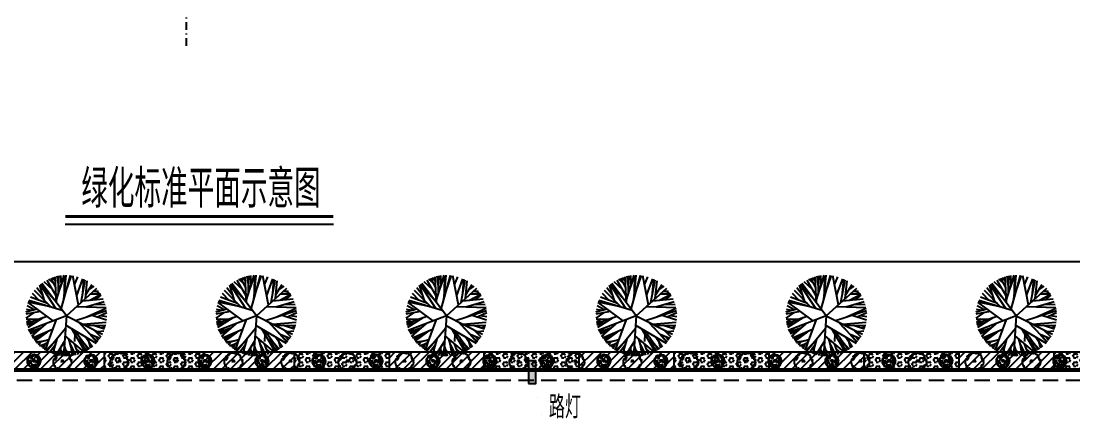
# Model space of a CAD drawing. Extents: x 941299 to 942979, y 2579300 to 2579597.
# Drawn here: x 942757 to 942895.4, y 2579442.2 to 2579494.8 of the extents above; entities that cross this region are included whole.
import ezdxf

# ---------------------------------------------------------------- set-up
doc = ezdxf.new("R2010")
doc.units = 0
doc.linetypes.add('DASHDOT', pattern=[1, 0.5, -0.25, 0, -0.25])
doc.linetypes.add('HIDDEN', pattern=[0.375, 0.25, -0.125])
doc.layers.get('0').update_dxf_attribs({"linetype": 'CONTINUOUS'})
for name, color, linetype in [('2', 2, 'HIDDEN'), ('fz', 7, 'CONTINUOUS'), ('家具小品', 12, 'CONTINUOUS'), ('尺寸标注', 2, 'CONTINUOUS'), ('文字', 7, 'CONTINUOUS'), ('绿化工程', 3, 'CONTINUOUS'), ('路缘石', 37, 'CONTINUOUS')]:
    doc.layers.add(name, color=color, linetype=linetype)
doc.styles.get("Standard").update_dxf_attribs({"font": 'simplex1.shx', "width": 0.7, "bigfont": 'hztxt.shx'})
pattern_1 = [(142.3172852, (94.9497488, -117.595341), (-0.00091693247, -0.001187111977), [])]

# ---------------------------------------------------------------- blocks, each defined once
blk = doc.blocks.new('qf')
at = {"layer": '绿化工程'}
for p, q in [((0, 0), (-3.21, 4.25)), ((-1.81, 3.45), (-2.92, 4.46)), ((-1.34, 2.61), (-2.52, 4.69)), ((-1.64, 4.19), (-2.31, 4.8)), ((-1.4, 3.71), (-2.02, 4.93)), ((-1.81, 4.52), (-1.73, 5.04)), ((-1.45, 4.61), (-1.58, 5.09)), ((-1.29, 1.7), (-1.47, 5.12)), ((-1.31, 2.09), (-0.28, 5.32)), ((-1.01, 3.83), (-1.21, 5.19)), ((-1.03, 2.97), (-0.99, 5.23)), ((-0.85, 3.51), (-0.21, 5.31)), ((-0.66, 4.12), (-0.71, 5.28)), ((-0.67, 0.88), (0.54, 5.3)), ((-0.33, 2.13), (-0.03, 5.33)), ((-0.24, 3.04), (-0.21, 5.31)), ((-0.05, 3.15), (0.69, 5.28)), ((1.6, 1.45), (0.84, 5.26)), ((1.08, 4.05), (1.52, 5.11)), ((1.36, 2.64), (2.19, 4.86)), ((1.93, 1.74), (2.46, 4.73)), ((2.15, 2.98), (2.31, 4.8)), ((2.5, 2.25), (2.74, 4.57)), ((-3.58, 2.01), (-4.44, 2.94)), ((-2.06, 1.16), (-4.17, 3.31)), ((-3.08, 2.61), (-3.87, 3.66)), ((-2.89, 2), (-3.51, 4)), ((-1.37, 0.95), (-3.42, 4.08)), ((-1.5, 1.99), (-3.4, 4.1)), ((0, 0), (4.02, 3.63)), ((2.55, 2.8), (3.41, 4.09)), ((2.96, 3.41), (3.66, 3.87)), ((3.07, 2.04), (4.52, 2.82)), ((3.17, 2.86), (4.49, 2.86)), ((3.51, 3.17), (4.2, 3.27)), ((3.77, 2.86), (4.33, 3.1)), ((-1.74, -0.68), (-5.03, 1.75)), ((-2.06, 1.16), (-5.01, 1.8)), ((-0.53, 0.7), (-4.93, 2.02)), ((-2.49, 1.6), (-4.73, 2.45)), ((2.16, 1.95), (4.84, 2.22)), ((2.58, 1.18), (4.99, 1.87)), ((3.71, 1.5), (5.11, 1.49)), ((3.79, 2.11), (4.58, 2.71)), ((-3.42, 0.57), (-5.32, 0.21)), ((-4.33, 0.39), (-5.32, -0.33)), ((-3.85, 0.88), (-5.31, 0.47)), ((-4.55, 0.69), (-5.26, 0.82)), ((-4.22, 0.78), (-5.16, 1.31)), ((0, 0), (-5.01, -1.96)), ((0, 0), (-0.38, -5.32)), ((0, 0), (4.75, -2.42)), ((1.22, -0.62), (5.28, 0.69)), ((1.36, 1.23), (5.22, 1.07)), ((2.58, -0.18), (5.24, 0.98)), ((3.38, 0.07), (5.3, -0.53)), ((4.08, -0.15), (5.31, 0.41)), ((4.5, 0.04), (5.33, -0.12)), ((-3.58, -0.44), (-5.3, -0.49)), ((-4.63, -0.47), (-5.26, -0.83)), ((-2.54, -0.09), (-5.23, -1.01)), ((-4.15, -0.95), (-5.18, -1.24)), ((-3.09, -0.28), (-5.09, -1.56)), ((-2.7, -1.06), (-4.59, -2.71)), ((-1.33, -0.52), (-2.82, -4.52)), ((-0.09, -1.25), (3.92, -3.6)), ((1.62, -0.83), (4.08, -3.42)), ((2.17, -1.11), (5.26, -0.83)), ((2.52, -1.28), (5.18, -1.23)), ((3.56, -1.26), (5.03, -1.74)), ((-4.3, -1.68), (-4.89, -2.12)), ((-3.39, -1.65), (-4.85, -2.2)), ((-3.75, -1.97), (-4.75, -2.4)), ((-4.25, -2.41), (-4.52, -2.81)), ((-1.82, -1.83), (-4.44, -2.94)), ((-2.9, -2.29), (-4.29, -3.15)), ((-2.47, -2.11), (-4.13, -3.37)), ((-0.12, -1.69), (-2.56, -4.67)), ((-0.19, -2.67), (2.33, -4.79)), ((0.69, -1.7), (2.45, -4.67)), ((1.1, -2.4), (1.08, -3.4)), ((1.14, -1.97), (2.91, -4.46)), ((2.29, -1.53), (4.01, -3.5)), ((3.13, -2.42), (4.43, -2.97)), ((3.51, -1.79), (4.54, -2.78)), ((3.88, -2.74), (4.23, -3.24)), ((4.1, -2.09), (4.94, -1.99)), ((4.44, -1.55), (5.12, -1.46)), ((-2.92, -3.33), (-4.02, -3.5)), ((-2.31, -3.16), (-3.92, -3.61)), ((-3.39, -3.4), (-3.67, -3.86)), ((-2.71, -3.68), (-3.53, -3.99)), ((-2.4, -3.4), (-3.27, -4.2)), ((-2.92, -3.88), (-3.07, -4.36)), ((-2.74, -4.57), (-2.31, -3.16)), ((-1.66, -3.57), (-2.74, -4.57)), ((-1.49, -3.86), (-2.23, -4.84)), ((-1.27, -3.1), (-1.81, -5.01)), ((-0.24, -3.35), (-1.36, -5.15)), ((-0.28, -3.94), (0.12, -5.33)), ((0.28, -3.06), (0.89, -5.25)), ((0.45, -3.66), (1.21, -5.19)), ((0.57, -4.1), (0.76, -5.27)), ((1.03, -3.69), (1.54, -5.1)), ((1.75, -2.83), (2.47, -4.72)), ((2.19, -3.98), (2.72, -4.58)), ((2.28, -3.58), (3.01, -4.4)), ((2.58, -2.82), (3.42, -4.08)), ((2.93, -3.33), (3.18, -4.28)), ((-1.65, -4.43), (-1.57, -5.09)), ((-0.9, -4.42), (-0.99, -5.23)), ((-0.77, -4.21), (-0.67, -5.28)), ((-0.3, -4.3), (-0.54, -5.3)), ((-0.14, -4.4), (0.63, -5.29)), ((-0.05, -4.74), (-0.12, -5.33)), ((1.28, -4.4), (1.94, -4.96))]:
    blk.add_line(p, q, dxfattribs=at)
blk = doc.blocks.new('hjrz')
at = {"layer": '绿化工程'}
blk.add_lwpolyline([(-1.17, -0.23, -0.109796), (-1.09, 0.32), (-1.01, 0.32), (-0.97, 0.21), (-0.89, 0.24), (-0.87, 0.3), (-0.92, 0.33), (-0.92, 0.3), (-0.87, 0.24), (-0.86, 0.38), (-0.8, 0.39), (-0.77, 0.35), (-0.8, 0.36), (-0.86, 0.43), (-0.85, 0.48), (-0.77, 0.54), (-0.76, 0.45), (-0.82, 0.49), (-0.86, 0.57), (-0.93, 0.55), (-0.94, 0.61), (-0.93, 0.66), (-0.91, 0.7), (-0.79, 0.76), (-0.74, 0.74), (-0.64, 0.79), (-0.63, 0.88), (-0.69, 0.87), (-0.68, 0.8), (-0.64, 0.84), (-0.6, 0.76), (-0.63, 0.76), (-0.69, 0.9), (-0.68, 0.92), (-0.59, 0.94), (-0.58, 0.84), (-0.57, 0.85), (-0.45, 0.92), (-0.45, 1), (-0.51, 0.97), (-0.51, 1.02), (-0.3, 1.09), (-0.11, 1.12), (-0.06, 1.08), (-0.02, 1.1), (-0.02, 1.17), (0.04, 1.15), (0.06, 1.12), (0.06, 1.09), (0.1, 1.09), (0.16, 1.13), (0.19, 1.07), (0.18, 1.09), (0.16, 1.12), (0.23, 1.11), (0.25, 1.09), (0.18, 1.03), (0.24, 1.02), (0.28, 1.02), (0.24, 1.1), (0.21, 1.08), (0.26, 1.07), (0.31, 1.1), (0.35, 1.11), (0.42, 1.08), (0.87, 0.8), (0.95, 0.63), (0.93, 0.63), (0.88, 0.63), (0.89, 0.55), (0.92, 0.5), (0.93, 0.47), (0.98, 0.53), (0.95, 0.51), (0.95, 0.47), (0.96, 0.46), (0.98, 0.43), (1.03, 0.45), (1.01, 0.51), (0.98, 0.48), (0.96, 0.53), (0.92, 0.42), (0.95, 0.37), (1.01, 0.37), (0.99, 0.24), (1.01, 0.22), (1.07, 0.21), (1.08, 0.22), (1.07, 0.3), (1.04, 0.28), (1.04, 0.24), (1.09, 0.29), (1.11, 0.27), (1.17, 0.25), (1.19, 0.13), (1.17, 0.03), (1.14, 0.05), (1.15, -0.04), (1.17, -0.08), (1.22, -0.07), (1.22, -0.12), (1.2, -0.2), (1.1, -0.54), (1.06, -0.51), (0.99, -0.5), (0.92, -0.55), (0.92, -0.55), (0.94, -0.64), (0.95, -0.72), (0.97, -0.71), (0.97, -0.69), (0.94, -0.69), (0.88, -0.69), (0.89, -0.75), (0.89, -0.72), (0.91, -0.75), (0.91, -0.82), (0.86, -0.85), (0.85, -0.8), (0.84, -0.77), (0.9, -0.81), (0.85, -0.93), (0.7, -0.97), (0.69, -0.92), (0.6, -0.93), (0.6, -0.97), (0.55, -1.01), (0.65, -1.09), (0.49, -1.2), (0.37, -1.18), (0.35, -1.04), (0.25, -1.12), (0.26, -1.18), (0.29, -1.16), (0.28, -1.15), (0.19, -1.2), (0.19, -1.25), (0.04, -1.25), (-0.53, -1.14), (-0.58, -1.05), (-0.54, -0.97), (-0.56, -0.95), (-0.62, -0.88), (-0.63, -0.88), (-0.62, -0.93), (-0.71, -0.96), (-0.75, -0.92), (-0.75, -0.91), (-0.72, -0.91), (-0.71, -1.03), (-0.74, -0.97), (-0.77, -0.94), (-0.92, -0.82), (-0.96, -0.59), (-0.99, -0.63), (-0.97, -0.67), (-0.9, -0.71), (-0.99, -0.74), (-1.05, -0.59)], format="xyb", close=True, dxfattribs=at)
blk.add_lwpolyline([(0.02, -0.12, 0.341229), (-0.15, -0.05, 0.378084), (-0.07, 0.13, 0.605877), (0.07, 0.17, 0.18944), (0.16, -0.06, 0.643209), (0.02, -0.12, 2.233797)], format="xyb", dxfattribs=at)
for points, const_width in [([(0, -0.03, 1), (0, 0.03, 1)], 0.0533), ([(0, -0.02, 1), (0, 0.02, 1)], 0.0426)]:
    blk.add_lwpolyline(points, format="xyb", close=True, dxfattribs=dict(at, const_width=const_width))
blk = doc.blocks.new('mdj')
at = {"layer": '绿化工程'}
h = blk.add_hatch(dxfattribs=at)
h.set_pattern_fill('ANSI31', color=256, scale=0.012, angle=97.3173, style=0)
h.set_pattern_definition(pattern_1)
h.paths.add_polyline_path([(-0.04, 0.02), (-0.04, 0.03), (-0.06, 0.06), (-0.12, 0.07), (-0.06, 0.05)])
h = blk.add_hatch(dxfattribs=at)
h.set_pattern_fill('ANSI31', color=256, scale=0.012, angle=97.3173, style=0)
h.set_pattern_definition(pattern_1)
h.paths.add_polyline_path([(0.08, 0.04), (0.09, 0.01), (0.11, 0.02), (0.15, -0.01), (0.16, -0.07), (0.2, -0.07), (0.16, -0.07), (0.15, 0), (0.12, 0.03), (0.09, 0.02), (0.09, 0.04), (0.03, 0.08), (0, 0.06), (-0.02, 0.07), (-0.03, 0.06), (0, 0.06), (0.02, 0.07)])
h = blk.add_hatch(dxfattribs=at)
h.set_pattern_fill('ANSI31', color=256, scale=0.001429, angle=97.3173, style=0)
h.set_pattern_definition([(142.31728521, (2384.9952265, -2720.125612), (-0.002772629134, -0.0035896005024), [])])
h.paths.add_polyline_path([(-0.01, -0.03), (0.02, -0.03), (0.02, -0.03), (0.02, -0.01), (0.02, 0.02), (0, 0.03), (-0.02, 0.02), (-0.03, 0)])
for points in [[(-0.78, 0.08), (-0.85, 0.07), (-0.87, 0.11), (-0.88, 0.06), (-0.86, 0), (-0.86, -0.04), (-0.89, -0.04), (-0.88, -0.17), (-0.84, -0.18), (-0.83, -0.23), (-0.86, -0.22), (-0.83, -0.31), (-0.78, -0.36), (-0.76, -0.42), (-0.73, -0.39), (-0.74, -0.34), (-0.72, -0.32), (-0.68, -0.36), (-0.64, -0.35), (-0.58, -0.45), (-0.62, -0.45), (-0.59, -0.48), (-0.64, -0.53), (-0.66, -0.52), (-0.67, -0.57), (-0.5, -0.74), (-0.49, -0.69), (-0.52, -0.65), (-0.51, -0.64), (-0.47, -0.65), (-0.43, -0.65), (-0.41, -0.68), (-0.41, -0.73), (-0.37, -0.76), (-0.35, -0.8), (-0.25, -0.82), (-0.22, -0.79), (-0.23, -0.75), (-0.27, -0.75), (-0.26, -0.69), (-0.2, -0.7), (-0.2, -0.67), (-0.16, -0.66), (-0.11, -0.69), (-0.06, -0.71), (0.02, -0.74), (0.02, -0.78), (-0.04, -0.78), (-0.09, -0.73), (-0.11, -0.8), (-0.17, -0.82), (-0.14, -0.87), (0.02, -0.87), (0.03, -0.82), (0.09, -0.83), (0.11, -0.87), (0.19, -0.84), (0.17, -0.77), (0.1, -0.77), (0.11, -0.73), (0.17, -0.73), (0.16, -0.71), (0.21, -0.68), (0.22, -0.71), (0.31, -0.7), (0.31, -0.75), (0.31, -0.77), (0.36, -0.75), (0.35, -0.73), (0.38, -0.71), (0.36, -0.68), (0.43, -0.66), (0.45, -0.78), (0.55, -0.71), (0.54, -0.65), (0.59, -0.61), (0.62, -0.64), (0.69, -0.57), (0.73, -0.45), (0.67, -0.41), (0.61, -0.42), (0.61, -0.48), (0.59, -0.47), (0.55, -0.45), (0.59, -0.35), (0.56, -0.35), (0.63, -0.13), (0.65, -0.19), (0.68, -0.19), (0.69, -0.14), (0.7, -0.19), (0.72, -0.18), (0.74, -0.04), (0.71, -0.01), (0.73, 0.05), (0.77, 0.04), (0.77, 0), (0.76, -0.14), (0.79, -0.17), (0.73, -0.24), (0.67, -0.31), (0.7, -0.35), (0.79, -0.3), (0.81, -0.33), (0.85, -0.22), (0.83, -0.2), (0.84, -0.14), (0.88, -0.14), (0.9, -0.02), (0.85, -0.01), (0.86, 0.1), (0.89, 0.06), (0.87, 0.19), (0.84, 0.16), (0.81, 0.24), (0.85, 0.25), (0.82, 0.4), (0.78, 0.39), (0.77, 0.35), (0.76, 0.34), (0.77, 0.26), (0.75, 0.27), (0.75, 0.24), (0.72, 0.23), (0.73, 0.13), (0.69, 0.13), (0.7, 0.07), (0.65, 0.06), (0.64, 0.19), (0.6, 0.17), (0.58, 0.29), (0.53, 0.27), (0.51, 0.38), (0.47, 0.4), (0.49, 0.43), (0.4, 0.51), (0.35, 0.51), (0.35, 0.57), (0.41, 0.55), (0.42, 0.57), (0.39, 0.6), (0.39, 0.64), (0.42, 0.63), (0.49, 0.53), (0.52, 0.54), (0.53, 0.49), (0.58, 0.46), (0.56, 0.42), (0.64, 0.29), (0.69, 0.31), (0.69, 0.41), (0.64, 0.47), (0.67, 0.48), (0.7, 0.43), (0.73, 0.44), (0.73, 0.49), (0.76, 0.5), (0.65, 0.67), (0.6, 0.65), (0.48, 0.69), (0.52, 0.71), (0.5, 0.75), (0.47, 0.75), (0.45, 0.77), (0.37, 0.82), (0.29, 0.87), (0.26, 0.82), (0.28, 0.76), (0.32, 0.76), (0.32, 0.74), (0.35, 0.72), (0.36, 0.68), (0.34, 0.69), (0.27, 0.73), (0.2, 0.71), (0.16, 0.77), (0.21, 0.78), (0.21, 0.82), (0.14, 0.85), (0.15, 0.87), (0.07, 0.9), (0.01, 0.9), (0, 0.86), (-0.03, 0.85), (-0.06, 0.88), (-0.2, 0.86), (-0.23, 0.82), (-0.22, 0.79), (-0.16, 0.77), (-0.13, 0.77), (-0.08, 0.77), (0, 0.77), (0.01, 0.68), (-0.06, 0.72), (-0.1, 0.72), (-0.14, 0.72), (-0.15, 0.66), (-0.3, 0.6), (-0.34, 0.63), (-0.3, 0.66), (-0.32, 0.69), (-0.27, 0.73), (-0.28, 0.76), (-0.36, 0.73), (-0.37, 0.77), (-0.42, 0.73), (-0.44, 0.76), (-0.53, 0.73), (-0.53, 0.68), (-0.56, 0.7), (-0.67, 0.59), (-0.65, 0.54), (-0.6, 0.59), (-0.51, 0.6), (-0.57, 0.54), (-0.53, 0.52), (-0.59, 0.45), (-0.61, 0.51), (-0.66, 0.47), (-0.68, 0.52), (-0.78, 0.43), (-0.76, 0.34), (-0.79, 0.33), (-0.82, 0.35), (-0.86, 0.21), (-0.81, 0.19), (-0.81, 0.14), (-0.77, 0.16), (-0.71, 0.17), (-0.72, 0.06), (-0.69, 0.06), (-0.67, 0), (-0.67, -0.11), (-0.72, -0.14), (-0.73, -0.01), (-0.76, -0.02), (-0.79, 0.08)], [(-0.4, -0.28), (-0.35, -0.25), (-0.32, -0.27), (-0.32, -0.24), (-0.35, -0.22), (-0.41, -0.09), (-0.43, -0.09), (-0.45, -0.07), (-0.45, -0.04), (-0.45, 0), (-0.45, 0.04), (-0.47, 0.05), (-0.48, 0.09), (-0.5, 0.08), (-0.52, 0.01), (-0.55, 0.01), (-0.55, -0.05), (-0.5, -0.08), (-0.5, -0.1), (-0.48, -0.22), (-0.42, -0.21), (-0.42, -0.25)], [(-0.39, 0.35), (-0.37, 0.41), (-0.24, 0.48), (-0.25, 0.42), (-0.24, 0.39), (-0.27, 0.37), (-0.3, 0.34), (-0.33, 0.35), (-0.35, 0.33), (-0.37, 0.34)], [(0.02, -0.03), (-0.01, -0.03), (-0.03, 0), (-0.02, 0.02), (0, 0.03), (0.02, 0.02), (0.02, -0.01), (0.02, -0.03)], [(0.39, -0.19), (0.43, -0.2), (0.44, -0.14), (0.48, -0.16), (0.5, -0.08), (0.5, -0.05), (0.53, -0.07), (0.53, -0.01), (0.5, -0.01), (0.5, 0.08), (0.47, 0.12), (0.45, 0.08), (0.47, -0.01), (0.47, -0.09), (0.44, -0.1), (0.41, -0.09)]]:
    blk.add_lwpolyline(points, close=True, dxfattribs=at)
for points in [[(-0.04, 0.02), (-0.06, 0.05), (-0.12, 0.07), (-0.12, 0.14), (-0.09, 0.14), (-0.04, 0.14), (-0.05, 0.19), (0.08, 0.18), (0.09, 0.14), (0.13, 0.12), (0.18, 0.13), (0.22, 0.04), (0.2, 0.04), (0.2, -0.07), (0.16, -0.07), (0.15, -0.01), (0.11, 0.02), (0.09, 0.01), (0.07, -0.06), (0.03, -0.06), (-0.03, -0.06), (-0.06, 0), (-0.04, 0.02), (-0.03, 0.06), (0, 0.06), (0.02, 0.07), (0.08, 0.04), (0.09, 0.01)], [(-0.04, 0.03), (-0.06, 0.06), (-0.12, 0.07)], [(0.01, -0.06), (0.06, -0.02), (0.05, 0.03), (0.01, 0.04), (-0.04, 0.04), (-0.04, 0.03)], [(-0.03, 0.06), (-0.02, 0.07), (0, 0.06), (0.03, 0.08), (0.09, 0.04), (0.09, 0.02), (0.12, 0.03), (0.15, 0), (0.16, -0.07), (0.2, -0.07)], [(0.06, -0.65), (0.13, -0.63), (0.13, -0.56), (0.05, -0.58), (0.05, -0.53), (0.15, -0.51), (0.2, -0.53), (0.26, -0.47), (0.24, -0.45), (0.26, -0.41), (0.23, -0.42), (0.12, -0.46), (0.01, -0.49), (-0.06, -0.48), (-0.07, -0.54), (-0.12, -0.51), (-0.16, -0.46), (-0.2, -0.47), (-0.26, -0.44), (-0.3, -0.48), (-0.24, -0.51), (-0.25, -0.53), (-0.12, -0.57), (-0.1, -0.63), (-0.04, -0.63), (-0.04, -0.64), (0, -0.65), (-0.03, -0.72)]]:
    blk.add_lwpolyline(points, dxfattribs=at)

msp = doc.modelspace()

# ---------------------------------------------------------------- hatches: boundary and pattern name
at = {"layer": 'fz'}
h = msp.add_hatch(color=1, dxfattribs=at)
h.paths.add_polyline_path([(942823.72133, 2579447.07175), (942824.69658, 2579447.07175), (942824.69658, 2579450.06451), (942823.72133, 2579450.06451)], flags=17)
h.paths.add_polyline_path([(942823.72133, 2579447.07175), (942824.69658, 2579447.07175), (942824.69658, 2579450.06451), (942823.72133, 2579450.06451)], flags=17)
msp.add_hatch(color=1, dxfattribs=at).paths.add_polyline_path([(942823.72133, 2579447.07175), (942824.69658, 2579447.07175), (942824.69658, 2579450.06451), (942823.72133, 2579450.06451)])
at = {"layer": '绿化工程'}
h = msp.add_hatch(dxfattribs=at)
h.set_pattern_fill('ANSI31', color=9, scale=0.25, style=0)
h.set_pattern_definition([(45, (125, 0), (-0.56126600757, 0.56126600757), [])])
h.paths.add_polyline_path([(942755.4167, 2579448.99637), (942755.4167, 2579451.25637), (942767.9167, 2579451.25637), (942767.9167, 2579448.99637)])
h = msp.add_hatch(dxfattribs=at)
h.set_pattern_fill('HEX', color=9, scale=0.1, style=0)
h.set_pattern_definition([(0, (125, 0), (0, 0.549926), [0.3175, -0.635]), (120, (125, 0), (-0.4762498862, -0.274963), [0.3175, -0.635]), (60, (125.3175, 0), (-0.4762498862, 0.274963), [0.3175, -0.635])])
h.paths.add_polyline_path([(942767.9167, 2579448.99637), (942767.9167, 2579451.25637), (942780.4167, 2579451.25637), (942780.4167, 2579448.99637)])
h = msp.add_hatch(dxfattribs=at)
h.set_pattern_fill('ANSI31', color=9, scale=0.25, style=0)
h.set_pattern_definition([(45, (150, 0), (-0.56126600757, 0.56126600757), [])])
h.paths.add_polyline_path([(942780.4167, 2579448.99637), (942780.4167, 2579451.25637), (942792.9167, 2579451.25637), (942792.9167, 2579448.99637)])
h = msp.add_hatch(dxfattribs=at)
h.set_pattern_fill('HEX', color=9, scale=0.1, style=0)
h.set_pattern_definition([(0, (150, 0), (0, 0.549926), [0.3175, -0.635]), (120, (150, 0), (-0.4762498862, -0.274963), [0.3175, -0.635]), (60, (150.3175, 0), (-0.4762498862, 0.274963), [0.3175, -0.635])])
h.paths.add_polyline_path([(942792.9167, 2579448.99637), (942792.9167, 2579451.25637), (942805.4167, 2579451.25637), (942805.4167, 2579448.99637)])
h = msp.add_hatch(dxfattribs=at)
h.set_pattern_fill('ANSI31', color=9, scale=0.25, style=0)
h.set_pattern_definition([(45, (175, 0), (-0.56126600757, 0.56126600757), [])])
h.paths.add_polyline_path([(942805.4167, 2579448.99637), (942805.4167, 2579451.25637), (942817.9167, 2579451.25637), (942817.9167, 2579448.99637)])
h = msp.add_hatch(dxfattribs=at)
h.set_pattern_fill('HEX', color=9, scale=0.1, style=0)
h.set_pattern_definition([(0, (175, 0), (0, 0.549926), [0.3175, -0.635]), (120, (175, 0), (-0.4762498862, -0.274963), [0.3175, -0.635]), (60, (175.3175, 0), (-0.4762498862, 0.274963), [0.3175, -0.635])])
h.paths.add_polyline_path([(942817.9167, 2579448.99637), (942817.9167, 2579451.25637), (942830.4167, 2579451.25637), (942830.4167, 2579448.99637)])
h = msp.add_hatch(dxfattribs=at)
h.set_pattern_fill('ANSI31', color=9, scale=0.25, style=0)
h.set_pattern_definition([(45, (200, 0), (-0.56126600757, 0.56126600757), [])])
h.paths.add_polyline_path([(942830.4167, 2579448.99637), (942830.4167, 2579451.25637), (942842.9167, 2579451.25637), (942842.9167, 2579448.99637)])
h = msp.add_hatch(dxfattribs=at)
h.set_pattern_fill('HEX', color=9, scale=0.1, style=0)
h.set_pattern_definition([(0, (200, 0), (0, 0.549926), [0.3175, -0.635]), (120, (200, 0), (-0.4762498862, -0.274963), [0.3175, -0.635]), (60, (200.3175, 0), (-0.4762498862, 0.274963), [0.3175, -0.635])])
h.paths.add_polyline_path([(942842.9167, 2579448.99637), (942842.9167, 2579451.25637), (942855.4167, 2579451.25637), (942855.4167, 2579448.99637)])
h = msp.add_hatch(dxfattribs=at)
h.set_pattern_fill('ANSI31', color=9, scale=0.25, style=0)
h.set_pattern_definition([(45, (225, 0), (-0.56126600757, 0.56126600757), [])])
h.paths.add_polyline_path([(942855.4167, 2579448.99637), (942855.4167, 2579451.25637), (942867.9167, 2579451.25637), (942867.9167, 2579448.99637)])
h = msp.add_hatch(dxfattribs=at)
h.set_pattern_fill('HEX', color=9, scale=0.1, style=0)
h.set_pattern_definition([(0, (225, 0), (0, 0.549926), [0.3175, -0.635]), (120, (225, 0), (-0.4762498862, -0.274963), [0.3175, -0.635]), (60, (225.3175, 0), (-0.4762498862, 0.274963), [0.3175, -0.635])])
h.paths.add_polyline_path([(942867.9167, 2579448.99637), (942867.9167, 2579451.25637), (942880.4167, 2579451.25637), (942880.4167, 2579448.99637)])
h = msp.add_hatch(dxfattribs=at)
h.set_pattern_fill('ANSI31', color=9, scale=0.25, style=0)
h.set_pattern_definition([(45, (250, 0), (-0.56126600757, 0.56126600757), [])])
h.paths.add_polyline_path([(942880.4167, 2579448.99637), (942880.4167, 2579451.25637), (942892.9167, 2579451.25637), (942892.9167, 2579448.99637)])
h = msp.add_hatch(dxfattribs=at)
h.set_pattern_fill('HEX', color=9, scale=0.1, style=0)
h.set_pattern_definition([(0, (250, 0), (0, 0.549926), [0.3175, -0.635]), (120, (250, 0), (-0.4762498862, -0.274963), [0.3175, -0.635]), (60, (250.3175, 0), (-0.4762498862, 0.274963), [0.3175, -0.635])])
h.paths.add_polyline_path([(942892.9167, 2579448.99637), (942892.9167, 2579451.25637), (942905.4167, 2579451.25637), (942905.4167, 2579448.99637)])

# ---------------------------------------------------------------- linework, layer by layer
msp.add_line((942762.76467, 2579468.04158), (942798.06872, 2579468.04158))
at = {"const_width": 0.4}
msp.add_lwpolyline([(942762.76467, 2579469.04158), (942798.06872, 2579469.04158)], dxfattribs=at)
at = {"layer": '2', "linetype": 'DASHDOT', "ltscale": 2}
msp.add_line((942778.72533, 2579491.52964), (942778.72533, 2579532.8476), dxfattribs=at)
at = {"layer": 'fz', "color": 2}
for p, q in [((942630.4167, 2579463.13137), (942930.4167, 2579463.13137)), ((942630.4167, 2579451.25637), (942930.4167, 2579451.25637)), ((942630.4167, 2579448.75637), (942930.4167, 2579448.75637))]:
    msp.add_line(p, q, dxfattribs=at)
at = {"layer": 'fz', "color": 4}
msp.add_line((942630.4167, 2579451.25637), (942930.4167, 2579451.25637), dxfattribs=at)
at = {"layer": 'fz', "color": 8}
for p, q in [((942767.9167, 2579448.99637), (942767.9167, 2579451.25637)), ((942780.4167, 2579448.99637), (942780.4167, 2579451.25637)), ((942792.9167, 2579448.99637), (942792.9167, 2579451.25637)), ((942805.4167, 2579448.99637), (942805.4167, 2579451.25637)), ((942817.9167, 2579448.99637), (942817.9167, 2579451.25637)), ((942830.4167, 2579448.99637), (942830.4167, 2579451.25637)), ((942842.9167, 2579448.99637), (942842.9167, 2579451.25637)), ((942855.4167, 2579448.99637), (942855.4167, 2579451.25637)), ((942867.9167, 2579448.99637), (942867.9167, 2579451.25637)), ((942880.4167, 2579448.99637), (942880.4167, 2579451.25637)), ((942892.9167, 2579448.99637), (942892.9167, 2579451.25637))]:
    msp.add_line(p, q, dxfattribs=at)
at = {"layer": '家具小品'}
msp.add_lwpolyline([(942823.72133, 2579447.07175), (942824.69658, 2579447.07175), (942824.69658, 2579450.06451), (942823.72133, 2579450.06451)], close=True, dxfattribs=at)
msp.add_lwpolyline([(942823.72133, 2579447.07175), (942824.69658, 2579447.07175), (942824.69658, 2579450.06451), (942823.72133, 2579450.06451)], close=True, dxfattribs=at)
at = {"layer": '尺寸标注', "color": 253, "linetype": 'HIDDEN', "ltscale": 8}
msp.add_line((942630.4167, 2579447.50637), (942930.4167, 2579447.50637), dxfattribs=at)
at = {"layer": '尺寸标注', "const_width": 0.000955}
msp.add_lwpolyline([(942824.21561, 2579447.75821), (942825.696, 2579442.15704), (942831.19652, 2579442.15704)], dxfattribs=at)
at = {"layer": '路缘石'}
msp.add_line((942630.4167, 2579448.99637), (942930.4167, 2579448.99637), dxfattribs=at)
msp.add_lwpolyline([(942630.4167, 2579448.99637), (942870.4167, 2579448.99637)], dxfattribs=at)

# ---------------------------------------------------------------- block references
at = {"layer": 'fz'}
for name, p in [('qf', (942762.9167, 2579456.00637)), ('qf', (942787.9167, 2579456.00637)), ('qf', (942812.9167, 2579456.00637)), ('qf', (942837.9167, 2579456.00637)), ('qf', (942862.9167, 2579456.00637)), ('qf', (942887.9167, 2579456.00637)), ('hjrz', (942762.39141, 2579450.00637)), ('hjrz', (942769.89141, 2579450.00637)), ('hjrz', (942777.39141, 2579450.00637)), ('hjrz', (942784.89141, 2579450.00637)), ('hjrz', (942792.39141, 2579450.00637)), ('hjrz', (942799.89141, 2579450.00637)), ('hjrz', (942807.39141, 2579450.00637)), ('hjrz', (942814.89141, 2579450.00637)), ('hjrz', (942822.39141, 2579450.00637)), ('hjrz', (942829.89141, 2579450.00637)), ('hjrz', (942837.39141, 2579450.00637)), ('hjrz', (942844.89141, 2579450.00637)), ('hjrz', (942852.39141, 2579450.00637)), ('hjrz', (942859.89141, 2579450.00637)), ('hjrz', (942867.39141, 2579450.00637)), ('hjrz', (942874.89141, 2579450.00637)), ('hjrz', (942882.39141, 2579450.00637)), ('hjrz', (942889.89141, 2579450.00637))]:
    msp.add_blockref(name, p, dxfattribs=at)
at = {"layer": 'fz', "rotation": 359.9999999999109}
for p in [(942758.64141, 2579450.00637), (942766.14141, 2579450.00637), (942773.64141, 2579450.00637), (942781.14141, 2579450.00637), (942788.64141, 2579450.00637), (942796.14141, 2579450.00637), (942803.64141, 2579450.00637), (942811.14141, 2579450.00637), (942818.64141, 2579450.00637), (942826.14141, 2579450.00637), (942833.64141, 2579450.00637), (942841.14141, 2579450.00637), (942848.64141, 2579450.00637), (942856.14141, 2579450.00637), (942863.64141, 2579450.00637), (942871.14141, 2579450.00637), (942878.64141, 2579450.00637), (942886.14141, 2579450.00637), (942893.64141, 2579450.00637)]:
    msp.add_blockref('mdj', p, dxfattribs=at)

# ---------------------------------------------------------------- texts
at = {"layer": '文字', "linetype": 'Continuous', "width": 0.7}
msp.add_text('绿化标准平面示意图', height=5, dxfattribs=at).set_placement((942764.88526, 2579470.21664))
at = {"layer": '文字', "width": 0.7}
msp.add_text('路灯', height=3, dxfattribs=at).set_placement((942826.42351, 2579442.48652))

doc.saveas('drawing.dxf')
